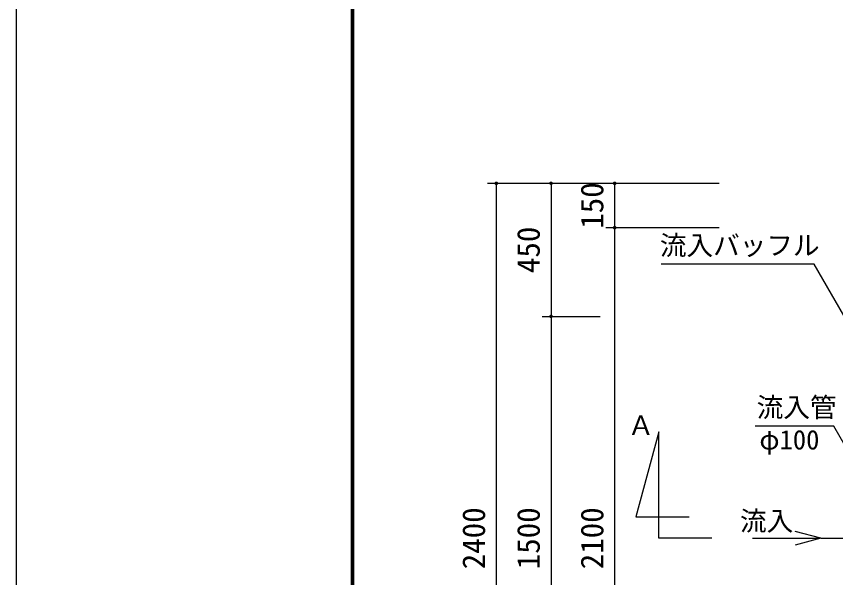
# Model space of a CAD drawing. Units: millimetres, scale not verified. Extents: x -8910 to 8910, y -6308 to 6308.
# Drawn here: x -8910 to -6140, y 653 to 2551 of the extents above; entities that cross this region are included whole.
import ezdxf
from ezdxf.enums import TextEntityAlignment as Align

# ---------------------------------------------------------------- set-up
doc = ezdxf.new("R2010")
doc.units = ezdxf.units.MM
doc.header["$LTSCALE"] = 30
doc.linetypes.add('CHAIN1', pattern=[8, 5, -1, 1, -1])
for name, color, linetype, lineweight in [('0-2_空気管', 3, 'Continuous', 25), ('0-3_製作', 5, 'Continuous', 25), ('0-5_文字', 7, 'Continuous', 25), ('0-A_寸法', 92, 'Continuous', 25), ('1-0_図面枠', 7, 'Continuous', 25), ('1-1_Axis_waku', 7, 'Continuous', 25)]:
    doc.layers.add(name, color=color, linetype=linetype, lineweight=lineweight)
doc.styles.add('ＭＳ ゴシック', font='')
doc.styles.get('ＭＳ ゴシック').set_extended_font_data('MS Gothic')

msp = doc.modelspace()

# ---------------------------------------------------------------- linework, layer by layer
at = {"layer": '0-2_空気管', "color": 4}
for p, q in [((-6189.79, 786.47), (-6276.73, 809.77)), ((-6420.99, 786.47), (-6196.03, 786.47)), ((-6189.79, 786.47), (-6276.73, 763.18))]:
    msp.add_line(p, q, dxfattribs=at)
at = {"layer": '0-2_空気管', "linetype": 'CHAIN1'}
msp.add_line((-6189.79, 786.47), (-2630.34, 786.47), dxfattribs=at)
at = {"layer": '0-2_空気管'}
msp.add_lwpolyline([(-6558.41, 786.6), (-6738.41, 786.6), (-6738.41, 1146.6), (-6815.58, 858.6), (-6635.58, 858.6)], dxfattribs=at)
at = {"layer": '0-3_製作', "color": 2}
for p, q in [((-7317.32, 1986.47), (-6534.26, 1986.47)), ((-7287.32, 1986.47), (-7287.32, -413.53)), ((-6917.32, 1986.47), (-6534.26, 1986.47)), ((-6887.32, 1986.47), (-6887.32, 1836.47)), ((-6917.32, 1836.47), (-6534.26, 1836.47)), ((-6887.32, 1836.47), (-6887.32, -263.53))]:
    msp.add_line(p, q, dxfattribs=at)
at = {"layer": '0-3_製作'}
for points in [[(-7292.39, 1989.69), (-7293.32, 1986.47), (-7293.31, 1986.85)], [(-7292.39, 1989.69), (-7287.32, 1986.47), (-7293.32, 1986.47)], [(-7287.32, 1986.47), (-7293.27, 1985.72), (-7293.32, 1986.47)], [(-7292.39, 1989.69), (-7293.31, 1986.85), (-7292.75, 1989.02)], [(-7292.75, 1989.02), (-7293.31, 1986.85), (-7293.21, 1987.59)], [(-7287.32, 1986.47), (-7293.13, 1984.98), (-7293.27, 1985.72)], [(-7292.75, 1989.02), (-7293.21, 1987.59), (-7293.03, 1988.32)], [(-7287.32, 1986.47), (-7292.9, 1984.26), (-7293.13, 1984.98)], [(-7287.32, 1986.47), (-7292.58, 1983.58), (-7292.9, 1984.26)], [(-7287.32, 1986.47), (-7292.17, 1982.94), (-7292.58, 1983.58)], [(-7291.94, 1990.29), (-7287.32, 1986.47), (-7292.39, 1989.69)], [(-7287.32, 1986.47), (-7291.69, 1982.36), (-7292.17, 1982.94)], [(-7291.43, 1990.84), (-7287.32, 1986.47), (-7291.94, 1990.29)], [(-7287.32, 1986.47), (-7291.14, 1981.85), (-7291.69, 1982.36)], [(-7290.85, 1991.32), (-7287.32, 1986.47), (-7291.43, 1990.84)], [(-7287.32, 1986.47), (-7290.54, 1981.4), (-7291.14, 1981.85)], [(-7290.21, 1991.73), (-7287.32, 1986.47), (-7290.85, 1991.32)], [(-7287.32, 1986.47), (-7289.88, 1981.04), (-7290.54, 1981.4)], [(-7289.53, 1992.05), (-7287.32, 1986.47), (-7290.21, 1991.73)], [(-7287.32, 1986.47), (-7289.17, 1980.76), (-7289.88, 1981.04)], [(-7288.81, 1992.28), (-7287.32, 1986.47), (-7289.53, 1992.05)], [(-7287.32, 1986.47), (-7288.44, 1980.58), (-7289.17, 1980.76)], [(-7288.07, 1992.42), (-7287.32, 1986.47), (-7288.81, 1992.28)], [(-7287.32, 1980.47), (-7288.44, 1980.58), (-7287.32, 1986.47)], [(-7287.32, 1980.47), (-7287.7, 1980.48), (-7288.44, 1980.58)], [(-7287.32, 1992.47), (-7287.32, 1986.47), (-7288.07, 1992.42)], [(-7286.94, 1992.46), (-7287.32, 1986.47), (-7287.32, 1992.47)], [(-7286.2, 1992.36), (-7287.32, 1986.47), (-7286.94, 1992.46)], [(-7285.47, 1992.18), (-7287.32, 1986.47), (-7286.2, 1992.36)], [(-7285.47, 1992.18), (-7281.32, 1986.47), (-7287.32, 1986.47)], [(-7281.32, 1986.47), (-7287.32, 1980.47), (-7287.32, 1986.47)], [(-7281.32, 1986.47), (-7286.57, 1980.52), (-7287.32, 1980.47)], [(-7281.32, 1986.47), (-7285.83, 1980.66), (-7286.57, 1980.52)], [(-7281.32, 1986.47), (-7285.11, 1980.89), (-7285.83, 1980.66)], [(-7284.77, 1991.9), (-7281.32, 1986.47), (-7285.47, 1992.18)], [(-7281.32, 1986.47), (-7284.43, 1981.21), (-7285.11, 1980.89)], [(-7284.11, 1991.54), (-7281.32, 1986.47), (-7284.77, 1991.9)], [(-7281.32, 1986.47), (-7283.79, 1981.62), (-7284.43, 1981.21)], [(-7283.5, 1991.09), (-7281.32, 1986.47), (-7284.11, 1991.54)], [(-7281.32, 1986.47), (-7283.21, 1982.1), (-7283.79, 1981.62)], [(-7282.95, 1990.58), (-7281.32, 1986.47), (-7283.5, 1991.09)], [(-7281.32, 1986.47), (-7282.7, 1982.65), (-7283.21, 1982.1)], [(-7282.47, 1990), (-7281.32, 1986.47), (-7282.95, 1990.58)], [(-7281.32, 1986.47), (-7282.25, 1983.26), (-7282.7, 1982.65)], [(-7282.06, 1989.36), (-7281.32, 1986.47), (-7282.47, 1990)], [(-7281.32, 1986.47), (-7281.89, 1983.92), (-7282.25, 1983.26)], [(-7281.74, 1988.68), (-7281.32, 1986.47), (-7282.06, 1989.36)], [(-7281.33, 1986.09), (-7281.89, 1983.92), (-7281.32, 1986.47)], [(-7281.43, 1985.35), (-7281.89, 1983.92), (-7281.33, 1986.09)], [(-7281.43, 1985.35), (-7281.61, 1984.62), (-7281.89, 1983.92)], [(-7281.51, 1987.96), (-7281.32, 1986.47), (-7281.74, 1988.68)], [(-7281.37, 1987.22), (-7281.32, 1986.47), (-7281.51, 1987.96)], [(-6892.39, 1989.69), (-6893.32, 1986.47), (-6893.31, 1986.85)], [(-6892.39, 1989.69), (-6887.32, 1986.47), (-6893.32, 1986.47)], [(-6887.32, 1986.47), (-6893.27, 1985.72), (-6893.32, 1986.47)], [(-6892.39, 1989.69), (-6893.31, 1986.85), (-6892.75, 1989.02)], [(-6892.75, 1989.02), (-6893.31, 1986.85), (-6893.21, 1987.59)], [(-6887.32, 1986.47), (-6893.13, 1984.98), (-6893.27, 1985.72)], [(-6892.75, 1989.02), (-6893.21, 1987.59), (-6893.03, 1988.32)], [(-6887.32, 1986.47), (-6892.9, 1984.26), (-6893.13, 1984.98)], [(-6887.32, 1986.47), (-6892.58, 1983.58), (-6892.9, 1984.26)], [(-6887.32, 1986.47), (-6892.17, 1982.94), (-6892.58, 1983.58)], [(-6891.94, 1990.29), (-6887.32, 1986.47), (-6892.39, 1989.69)], [(-6887.32, 1986.47), (-6891.69, 1982.36), (-6892.17, 1982.94)], [(-6891.43, 1990.84), (-6887.32, 1986.47), (-6891.94, 1990.29)], [(-6887.32, 1986.47), (-6891.14, 1981.85), (-6891.69, 1982.36)], [(-6890.85, 1991.32), (-6887.32, 1986.47), (-6891.43, 1990.84)], [(-6887.32, 1986.47), (-6890.54, 1981.4), (-6891.14, 1981.85)], [(-6890.21, 1991.73), (-6887.32, 1986.47), (-6890.85, 1991.32)], [(-6887.32, 1986.47), (-6889.88, 1981.04), (-6890.54, 1981.4)], [(-6889.53, 1992.05), (-6887.32, 1986.47), (-6890.21, 1991.73)], [(-6887.32, 1986.47), (-6889.17, 1980.76), (-6889.88, 1981.04)], [(-6888.81, 1992.28), (-6887.32, 1986.47), (-6889.53, 1992.05)], [(-6887.32, 1986.47), (-6888.44, 1980.58), (-6889.17, 1980.76)], [(-6888.07, 1992.42), (-6887.32, 1986.47), (-6888.81, 1992.28)], [(-6887.32, 1980.47), (-6888.44, 1980.58), (-6887.32, 1986.47)], [(-6887.32, 1980.47), (-6887.7, 1980.48), (-6888.44, 1980.58)], [(-6887.32, 1992.47), (-6887.32, 1986.47), (-6888.07, 1992.42)], [(-6886.94, 1992.46), (-6887.32, 1986.47), (-6887.32, 1992.47)], [(-6886.2, 1992.36), (-6887.32, 1986.47), (-6886.94, 1992.46)], [(-6885.47, 1992.18), (-6887.32, 1986.47), (-6886.2, 1992.36)], [(-6885.47, 1992.18), (-6881.32, 1986.47), (-6887.32, 1986.47)], [(-6881.32, 1986.47), (-6887.32, 1980.47), (-6887.32, 1986.47)], [(-6881.32, 1986.47), (-6886.57, 1980.52), (-6887.32, 1980.47)], [(-6881.32, 1986.47), (-6885.83, 1980.66), (-6886.57, 1980.52)], [(-6881.32, 1986.47), (-6885.11, 1980.89), (-6885.83, 1980.66)], [(-6884.77, 1991.9), (-6881.32, 1986.47), (-6885.47, 1992.18)], [(-6881.32, 1986.47), (-6884.43, 1981.21), (-6885.11, 1980.89)], [(-6884.11, 1991.54), (-6881.32, 1986.47), (-6884.77, 1991.9)], [(-6881.32, 1986.47), (-6883.79, 1981.62), (-6884.43, 1981.21)], [(-6883.5, 1991.09), (-6881.32, 1986.47), (-6884.11, 1991.54)], [(-6881.32, 1986.47), (-6883.21, 1982.1), (-6883.79, 1981.62)], [(-6882.95, 1990.58), (-6881.32, 1986.47), (-6883.5, 1991.09)], [(-6881.32, 1986.47), (-6882.7, 1982.65), (-6883.21, 1982.1)], [(-6882.47, 1990), (-6881.32, 1986.47), (-6882.95, 1990.58)], [(-6881.32, 1986.47), (-6882.25, 1983.26), (-6882.7, 1982.65)], [(-6882.06, 1989.36), (-6881.32, 1986.47), (-6882.47, 1990)], [(-6881.32, 1986.47), (-6881.89, 1983.92), (-6882.25, 1983.26)], [(-6881.74, 1988.68), (-6881.32, 1986.47), (-6882.06, 1989.36)], [(-6881.33, 1986.09), (-6881.89, 1983.92), (-6881.32, 1986.47)], [(-6881.43, 1985.35), (-6881.89, 1983.92), (-6881.33, 1986.09)], [(-6881.43, 1985.35), (-6881.61, 1984.62), (-6881.89, 1983.92)], [(-6881.51, 1987.96), (-6881.32, 1986.47), (-6881.74, 1988.68)], [(-6881.37, 1987.22), (-6881.32, 1986.47), (-6881.51, 1987.96)], [(-6892.39, 1839.69), (-6893.32, 1836.47), (-6893.31, 1836.85)], [(-6892.39, 1839.69), (-6887.32, 1836.47), (-6893.32, 1836.47)], [(-6887.32, 1836.47), (-6893.27, 1835.72), (-6893.32, 1836.47)], [(-6892.39, 1839.69), (-6893.31, 1836.85), (-6892.75, 1839.02)], [(-6892.75, 1839.02), (-6893.31, 1836.85), (-6893.21, 1837.59)], [(-6887.32, 1836.47), (-6893.13, 1834.98), (-6893.27, 1835.72)], [(-6892.75, 1839.02), (-6893.21, 1837.59), (-6893.03, 1838.32)], [(-6887.32, 1836.47), (-6892.9, 1834.26), (-6893.13, 1834.98)], [(-6887.32, 1836.47), (-6892.58, 1833.58), (-6892.9, 1834.26)], [(-6887.32, 1836.47), (-6892.17, 1832.94), (-6892.58, 1833.58)], [(-6891.94, 1840.29), (-6887.32, 1836.47), (-6892.39, 1839.69)], [(-6887.32, 1836.47), (-6891.69, 1832.36), (-6892.17, 1832.94)], [(-6891.43, 1840.84), (-6887.32, 1836.47), (-6891.94, 1840.29)], [(-6887.32, 1836.47), (-6891.14, 1831.85), (-6891.69, 1832.36)], [(-6890.85, 1841.32), (-6887.32, 1836.47), (-6891.43, 1840.84)], [(-6887.32, 1836.47), (-6890.54, 1831.4), (-6891.14, 1831.85)], [(-6890.21, 1841.73), (-6887.32, 1836.47), (-6890.85, 1841.32)], [(-6887.32, 1836.47), (-6889.88, 1831.04), (-6890.54, 1831.4)], [(-6889.53, 1842.05), (-6887.32, 1836.47), (-6890.21, 1841.73)], [(-6887.32, 1836.47), (-6889.17, 1830.76), (-6889.88, 1831.04)], [(-6888.81, 1842.28), (-6887.32, 1836.47), (-6889.53, 1842.05)], [(-6887.32, 1836.47), (-6888.44, 1830.58), (-6889.17, 1830.76)], [(-6888.07, 1842.42), (-6887.32, 1836.47), (-6888.81, 1842.28)], [(-6887.32, 1830.47), (-6888.44, 1830.58), (-6887.32, 1836.47)], [(-6887.32, 1830.47), (-6887.7, 1830.48), (-6888.44, 1830.58)], [(-6887.32, 1842.47), (-6887.32, 1836.47), (-6888.07, 1842.42)], [(-6886.94, 1842.46), (-6887.32, 1836.47), (-6887.32, 1842.47)], [(-6886.2, 1842.36), (-6887.32, 1836.47), (-6886.94, 1842.46)], [(-6885.47, 1842.18), (-6887.32, 1836.47), (-6886.2, 1842.36)], [(-6885.47, 1842.18), (-6881.32, 1836.47), (-6887.32, 1836.47)], [(-6881.32, 1836.47), (-6887.32, 1830.47), (-6887.32, 1836.47)], [(-6881.32, 1836.47), (-6886.57, 1830.52), (-6887.32, 1830.47)], [(-6881.32, 1836.47), (-6885.83, 1830.66), (-6886.57, 1830.52)], [(-6881.32, 1836.47), (-6885.11, 1830.89), (-6885.83, 1830.66)], [(-6884.77, 1841.9), (-6881.32, 1836.47), (-6885.47, 1842.18)], [(-6881.32, 1836.47), (-6884.43, 1831.21), (-6885.11, 1830.89)], [(-6884.11, 1841.54), (-6881.32, 1836.47), (-6884.77, 1841.9)], [(-6881.32, 1836.47), (-6883.79, 1831.62), (-6884.43, 1831.21)], [(-6883.5, 1841.09), (-6881.32, 1836.47), (-6884.11, 1841.54)], [(-6881.32, 1836.47), (-6883.21, 1832.1), (-6883.79, 1831.62)], [(-6882.95, 1840.58), (-6881.32, 1836.47), (-6883.5, 1841.09)], [(-6881.32, 1836.47), (-6882.7, 1832.65), (-6883.21, 1832.1)], [(-6882.47, 1840), (-6881.32, 1836.47), (-6882.95, 1840.58)], [(-6881.32, 1836.47), (-6882.25, 1833.26), (-6882.7, 1832.65)], [(-6882.06, 1839.36), (-6881.32, 1836.47), (-6882.47, 1840)], [(-6881.32, 1836.47), (-6881.89, 1833.92), (-6882.25, 1833.26)], [(-6881.74, 1838.68), (-6881.32, 1836.47), (-6882.06, 1839.36)], [(-6881.33, 1836.09), (-6881.89, 1833.92), (-6881.32, 1836.47)], [(-6881.43, 1835.35), (-6881.89, 1833.92), (-6881.33, 1836.09)], [(-6881.43, 1835.35), (-6881.61, 1834.62), (-6881.89, 1833.92)], [(-6881.51, 1837.96), (-6881.32, 1836.47), (-6881.74, 1838.68)], [(-6881.37, 1837.22), (-6881.32, 1836.47), (-6881.51, 1837.96)]]:
    msp.add_solid(points, dxfattribs=at)
at = {"layer": '0-5_文字', "color": 3}
for points in [[(-5753.37, 917.74), (-6212.41, 1712.81), (-6730.41, 1712.81)], [(-5934.18, 798.47), (-6146.05, 1165.45), (-6412.05, 1165.45)]]:
    msp.add_lwpolyline(points, dxfattribs=at)
at = {"layer": '0-A_寸法', "color": 2}
for p, q in [((-7132.32, 1986.47), (-6887.32, 1986.47)), ((-7102.32, 1986.47), (-7102.32, 1536.47)), ((-7132.32, 1536.47), (-6936.02, 1536.47)), ((-7102.32, 1536.47), (-7102.32, 36.47))]:
    msp.add_line(p, q, dxfattribs=at)
at = {"layer": '0-A_寸法', "color": 5}
for points in [[(-7107.39, 1989.69), (-7108.32, 1986.47), (-7108.31, 1986.85)], [(-7107.39, 1989.69), (-7102.32, 1986.47), (-7108.32, 1986.47)], [(-7102.32, 1986.47), (-7108.27, 1985.72), (-7108.32, 1986.47)], [(-7107.39, 1989.69), (-7108.31, 1986.85), (-7107.75, 1989.02)], [(-7107.75, 1989.02), (-7108.31, 1986.85), (-7108.21, 1987.59)], [(-7102.32, 1986.47), (-7108.13, 1984.98), (-7108.27, 1985.72)], [(-7107.75, 1989.02), (-7108.21, 1987.59), (-7108.03, 1988.32)], [(-7102.32, 1986.47), (-7107.9, 1984.26), (-7108.13, 1984.98)], [(-7102.32, 1986.47), (-7107.58, 1983.58), (-7107.9, 1984.26)], [(-7102.32, 1986.47), (-7107.17, 1982.94), (-7107.58, 1983.58)], [(-7106.94, 1990.29), (-7102.32, 1986.47), (-7107.39, 1989.69)], [(-7102.32, 1986.47), (-7106.69, 1982.36), (-7107.17, 1982.94)], [(-7106.43, 1990.84), (-7102.32, 1986.47), (-7106.94, 1990.29)], [(-7102.32, 1986.47), (-7106.14, 1981.85), (-7106.69, 1982.36)], [(-7105.85, 1991.32), (-7102.32, 1986.47), (-7106.43, 1990.84)], [(-7102.32, 1986.47), (-7105.54, 1981.4), (-7106.14, 1981.85)], [(-7105.21, 1991.73), (-7102.32, 1986.47), (-7105.85, 1991.32)], [(-7102.32, 1986.47), (-7104.88, 1981.04), (-7105.54, 1981.4)], [(-7104.53, 1992.05), (-7102.32, 1986.47), (-7105.21, 1991.73)], [(-7102.32, 1986.47), (-7104.17, 1980.76), (-7104.88, 1981.04)], [(-7103.81, 1992.28), (-7102.32, 1986.47), (-7104.53, 1992.05)], [(-7102.32, 1986.47), (-7103.44, 1980.58), (-7104.17, 1980.76)], [(-7103.07, 1992.42), (-7102.32, 1986.47), (-7103.81, 1992.28)], [(-7102.32, 1980.47), (-7103.44, 1980.58), (-7102.32, 1986.47)], [(-7102.32, 1980.47), (-7102.7, 1980.48), (-7103.44, 1980.58)], [(-7102.32, 1992.47), (-7102.32, 1986.47), (-7103.07, 1992.42)], [(-7101.94, 1992.46), (-7102.32, 1986.47), (-7102.32, 1992.47)], [(-7101.2, 1992.36), (-7102.32, 1986.47), (-7101.94, 1992.46)], [(-7100.47, 1992.18), (-7102.32, 1986.47), (-7101.2, 1992.36)], [(-7100.47, 1992.18), (-7096.32, 1986.47), (-7102.32, 1986.47)], [(-7096.32, 1986.47), (-7102.32, 1980.47), (-7102.32, 1986.47)], [(-7096.32, 1986.47), (-7101.57, 1980.52), (-7102.32, 1980.47)], [(-7096.32, 1986.47), (-7100.83, 1980.66), (-7101.57, 1980.52)], [(-7096.32, 1986.47), (-7100.11, 1980.89), (-7100.83, 1980.66)], [(-7099.77, 1991.9), (-7096.32, 1986.47), (-7100.47, 1992.18)], [(-7096.32, 1986.47), (-7099.43, 1981.21), (-7100.11, 1980.89)], [(-7099.11, 1991.54), (-7096.32, 1986.47), (-7099.77, 1991.9)], [(-7096.32, 1986.47), (-7098.79, 1981.62), (-7099.43, 1981.21)], [(-7098.5, 1991.09), (-7096.32, 1986.47), (-7099.11, 1991.54)], [(-7096.32, 1986.47), (-7098.21, 1982.1), (-7098.79, 1981.62)], [(-7097.95, 1990.58), (-7096.32, 1986.47), (-7098.5, 1991.09)], [(-7096.32, 1986.47), (-7097.7, 1982.65), (-7098.21, 1982.1)], [(-7097.47, 1990), (-7096.32, 1986.47), (-7097.95, 1990.58)], [(-7096.32, 1986.47), (-7097.25, 1983.26), (-7097.7, 1982.65)], [(-7097.06, 1989.36), (-7096.32, 1986.47), (-7097.47, 1990)], [(-7096.32, 1986.47), (-7096.89, 1983.92), (-7097.25, 1983.26)], [(-7096.74, 1988.68), (-7096.32, 1986.47), (-7097.06, 1989.36)], [(-7096.33, 1986.09), (-7096.89, 1983.92), (-7096.32, 1986.47)], [(-7096.43, 1985.35), (-7096.89, 1983.92), (-7096.33, 1986.09)], [(-7096.43, 1985.35), (-7096.61, 1984.62), (-7096.89, 1983.92)], [(-7096.51, 1987.96), (-7096.32, 1986.47), (-7096.74, 1988.68)], [(-7096.37, 1987.22), (-7096.32, 1986.47), (-7096.51, 1987.96)], [(-7107.75, 1539.02), (-7108.32, 1536.47), (-7108.31, 1536.84)], [(-7107.75, 1539.02), (-7102.32, 1536.47), (-7108.32, 1536.47)], [(-7102.32, 1536.47), (-7108.27, 1535.72), (-7108.32, 1536.47)], [(-7107.75, 1539.02), (-7108.31, 1536.84), (-7108.03, 1538.32)], [(-7108.03, 1538.32), (-7108.31, 1536.84), (-7108.21, 1537.59)], [(-7102.32, 1536.47), (-7108.13, 1534.98), (-7108.27, 1535.72)], [(-7102.32, 1536.47), (-7107.9, 1534.26), (-7108.13, 1534.98)], [(-7102.32, 1536.47), (-7107.58, 1533.58), (-7107.9, 1534.26)], [(-7107.39, 1539.68), (-7102.32, 1536.47), (-7107.75, 1539.02)], [(-7102.32, 1536.47), (-7107.17, 1532.94), (-7107.58, 1533.58)], [(-7106.94, 1540.29), (-7102.32, 1536.47), (-7107.39, 1539.68)], [(-7102.32, 1536.47), (-7106.69, 1532.36), (-7107.17, 1532.94)], [(-7106.43, 1540.84), (-7102.32, 1536.47), (-7106.94, 1540.29)], [(-7102.32, 1536.47), (-7106.14, 1531.85), (-7106.69, 1532.36)], [(-7105.85, 1541.32), (-7102.32, 1536.47), (-7106.43, 1540.84)], [(-7102.32, 1536.47), (-7105.54, 1531.4), (-7106.14, 1531.85)], [(-7105.21, 1541.73), (-7102.32, 1536.47), (-7105.85, 1541.32)], [(-7102.32, 1536.47), (-7104.88, 1531.04), (-7105.54, 1531.4)], [(-7104.53, 1542.05), (-7102.32, 1536.47), (-7105.21, 1541.73)], [(-7102.32, 1536.47), (-7104.17, 1530.76), (-7104.88, 1531.04)], [(-7103.81, 1542.28), (-7102.32, 1536.47), (-7104.53, 1542.05)], [(-7102.32, 1536.47), (-7103.44, 1530.57), (-7104.17, 1530.76)], [(-7103.07, 1542.42), (-7102.32, 1536.47), (-7103.81, 1542.28)], [(-7102.32, 1530.47), (-7103.44, 1530.57), (-7102.32, 1536.47)], [(-7102.32, 1530.47), (-7102.7, 1530.48), (-7103.44, 1530.57)], [(-7102.32, 1542.47), (-7102.32, 1536.47), (-7103.07, 1542.42)], [(-7101.94, 1542.46), (-7102.32, 1536.47), (-7102.32, 1542.47)], [(-7101.2, 1542.36), (-7102.32, 1536.47), (-7101.94, 1542.46)], [(-7100.47, 1542.17), (-7102.32, 1536.47), (-7101.2, 1542.36)], [(-7100.47, 1542.17), (-7096.32, 1536.47), (-7102.32, 1536.47)], [(-7096.32, 1536.47), (-7102.32, 1530.47), (-7102.32, 1536.47)], [(-7096.32, 1536.47), (-7101.57, 1530.52), (-7102.32, 1530.47)], [(-7096.32, 1536.47), (-7100.83, 1530.66), (-7101.57, 1530.52)], [(-7096.32, 1536.47), (-7100.11, 1530.89), (-7100.83, 1530.66)], [(-7099.77, 1541.9), (-7096.32, 1536.47), (-7100.47, 1542.17)], [(-7096.32, 1536.47), (-7099.43, 1531.21), (-7100.11, 1530.89)], [(-7099.11, 1541.53), (-7096.32, 1536.47), (-7099.77, 1541.9)], [(-7096.32, 1536.47), (-7098.79, 1531.61), (-7099.43, 1531.21)], [(-7098.5, 1541.09), (-7096.32, 1536.47), (-7099.11, 1541.53)], [(-7096.32, 1536.47), (-7098.21, 1532.09), (-7098.79, 1531.61)], [(-7097.95, 1540.58), (-7096.32, 1536.47), (-7098.5, 1541.09)], [(-7096.32, 1536.47), (-7097.7, 1532.64), (-7098.21, 1532.09)], [(-7097.47, 1539.99), (-7096.32, 1536.47), (-7097.95, 1540.58)], [(-7096.32, 1536.47), (-7097.25, 1533.25), (-7097.7, 1532.64)], [(-7097.06, 1539.36), (-7096.32, 1536.47), (-7097.47, 1539.99)], [(-7096.32, 1536.47), (-7096.89, 1533.91), (-7097.25, 1533.25)], [(-7096.74, 1538.68), (-7096.32, 1536.47), (-7097.06, 1539.36)], [(-7096.32, 1536.47), (-7096.61, 1534.61), (-7096.89, 1533.91)], [(-7096.51, 1537.96), (-7096.32, 1536.47), (-7096.74, 1538.68)], [(-7096.33, 1536.09), (-7096.61, 1534.61), (-7096.32, 1536.47)], [(-7096.43, 1535.34), (-7096.61, 1534.61), (-7096.33, 1536.09)], [(-7096.37, 1537.22), (-7096.32, 1536.47), (-7096.51, 1537.96)]]:
    msp.add_solid(points, dxfattribs=at)
at = {"layer": '1-0_図面枠'}
msp.add_lwpolyline([(-8910, -6307.5), (-8910, 6307.5), (8910, 6307.5), (8910, -6307.5)], close=True, dxfattribs=at)
at = {"layer": '1-1_Axis_waku'}
for p, q in [((-7778.4, 5769.9), (-7778.4, -5814.9)), ((-7777.8, 5769.3), (-7777.8, -5814.3)), ((-7777.2, 5768.7), (-7777.2, -5813.7)), ((-7776.6, 5768.1), (-7776.6, -5813.1)), ((-7776, 5767.5), (-7776, -5812.5)), ((-7775.4, 5766.9), (-7775.4, -5811.9)), ((-7774.8, 5766.3), (-7774.8, -5811.3)), ((-7774.2, 5765.7), (-7774.2, -5810.7)), ((-7773.6, 5765.1), (-7773.6, -5810.1)), ((-7773, 5764.5), (-7773, -5809.5)), ((-7772.4, 5763.9), (-7772.4, -5808.9)), ((-7771.8, 5763.3), (-7771.8, -5808.3)), ((-7771.2, 5762.7), (-7771.2, -5807.7)), ((-7770.6, 5762.1), (-7770.6, -5807.1)), ((-7770, 5761.5), (-7770, -5806.5))]:
    msp.add_line(p, q, dxfattribs=at)

# ---------------------------------------------------------------- texts
at = {"layer": '0-2_空気管', "color": 4, "style": 'ＭＳ ゴシック'}
for s, p in [('Ａ', (-6843.54, 1115.45)), ('流入', (-6463.62, 792.12))]:
    msp.add_text(s, height=65.98, dxfattribs=at).set_placement(p, align=Align.BOTTOM_LEFT)
at = {"layer": '0-3_製作', "color": 4, "style": 'ＭＳ ゴシック'}
for s, p in [('150', (-6902.32, 1832.72)), ('2400', (-7302.32, 681.47)), ('2100', (-6902.32, 681.47))]:
    msp.add_text(s, height=76.98, rotation=90, dxfattribs=at).set_placement(p, align=Align.BOTTOM_LEFT)
at = {"layer": '0-5_文字', "color": 4, "style": 'ＭＳ ゴシック'}
for s, p in [('流入バッフル', (-6734.41, 1723.81)), ('流入管', (-6407.05, 1176.45)), ('φ100', (-6397.96, 1066.65))]:
    msp.add_text(s, height=65.98, dxfattribs=at).set_placement(p, align=Align.BOTTOM_LEFT)
at = {"layer": '0-A_寸法', "color": 4, "style": 'ＭＳ ゴシック'}
for s, p in [('450', (-7117.32, 1682.72)), ('1500', (-7117.32, 681.47))]:
    msp.add_text(s, height=76.98, rotation=90, dxfattribs=at).set_placement(p, align=Align.BOTTOM_LEFT)

doc.saveas('drawing.dxf')
